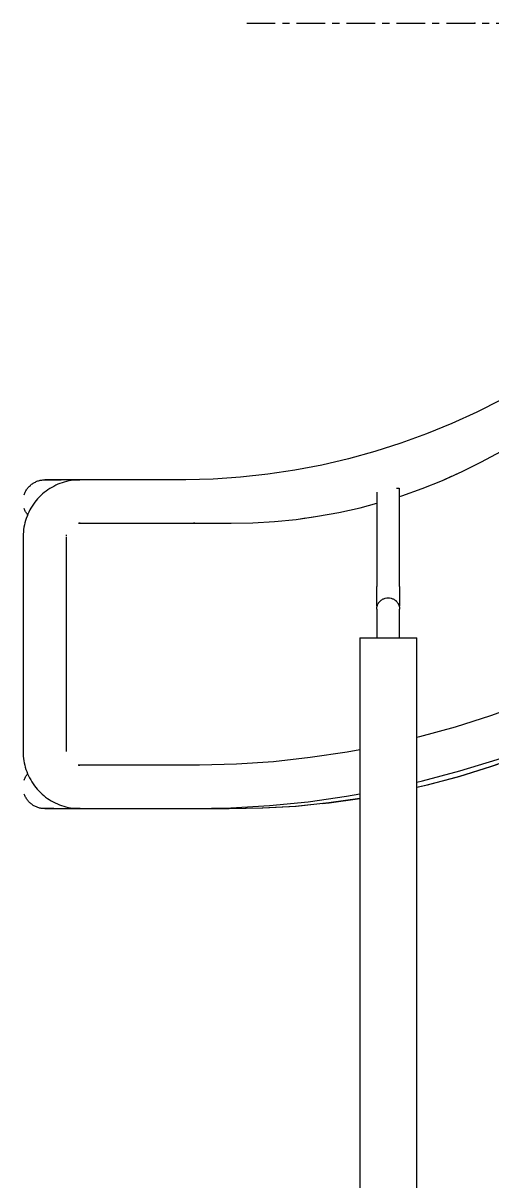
# Model space of a CAD drawing. Header units: millimetres. Extents: x 652937 to 1670132, y 1473552 to 2851037.
# Drawn here: x 815031 to 815441, y 1513506 to 1514520 of the extents above; entities that cross this region are included whole.
import ezdxf

# ---------------------------------------------------------------- set-up
doc = ezdxf.new("R2010")
doc.units = ezdxf.units.MM
doc.linetypes.add('TA_GL_005.00000', pattern=[13.75, 5, -1.25, 1.25, -1.25, 5])
for name, color, linetype in [('000 - 0_HIDE_OBJ_FRAMING_DEF_SUB_1', 1, 'Continuous'), ('000 - 0_HIDE_OBJ_FRAMING_DEF_SUB_2', 1, 'Continuous'), ('000 - 0_SYM_DWG_GRIDLINE_MAIN_COLOR_251', 251, 'Continuous')]:
    doc.layers.add(name, color=color, linetype=linetype)
doc.styles.add('TA', font='', dxfattribs={"height": 4.5})
doc.styles.get('TA').set_extended_font_data('Cordia New')

# ---------------------------------------------------------------- blocks, each defined once
blk = doc.blocks.new('*U6164')
at = {"layer": '000 - 0_SYM_DWG_GRIDLINE_MAIN_COLOR_251', "linetype": 'ByBlock', "ltscale": 5}
blk.add_line((200, 0), (-30071, 0), dxfattribs=at)
at = {"layer": '000 - 0_SYM_DWG_GRIDLINE_MAIN_COLOR_251', "color": 0}
blk.add_point((0, 0), dxfattribs=at)
at = {"style": 'TA', "flags": 1}
blk.add_attdef('LOCATION', (6, -6), '', height=4.5, rotation=270, dxfattribs=at)
blk = doc.blocks.new('W-1-PP18-ST_ENT3_REV02_20260413-044638_PP18_ENT3_ELE2-DIMS-2')
at = {"color": 6, "linetype": 'TA_GL_005.00000', "rotation": 180}
blk.add_blockref('*U6164', (-7244, 102450), dxfattribs=at)
blk = doc.blocks.new('Railing - RL8A_Post_Start-End_-20961176-ENT 3 ELE-4 Sheet')
at = {"layer": '000 - 0_HIDE_OBJ_FRAMING_DEF_SUB_1', "flags": 128}
for points in [[(174618.5, 101946.5), (174618.5, 101947.2), (174618.5, 101948), (174618.5, 101948.7), (174618.5, 101949.4), (174618.5, 101950.2), (174618.5, 101950.9), (174618.5, 101951.7), (174618.5, 101952.5), (174618.5, 101953.3), (174618.5, 101954.1), (174618.5, 101954.9), (174618.5, 101955.7), (174618.5, 101956.5), (174618.5, 101956.7)], [(174638.5, 101956.7), (174638.5, 101955.9), (174638.5, 101955.1), (174638.5, 101954.3), (174638.5, 101953.5), (174638.5, 101952.7), (174638.5, 101951.9), (174638.5, 101951.1), (174638.5, 101950.4), (174638.5, 101949.6), (174638.5, 101948.9), (174638.5, 101948.1), (174638.5, 101947.4), (174638.5, 101946.7)], [(174618.5, 101939.3), (174618.5, 101939.7), (174618.5, 101940.2), (174618.5, 101940.6), (174618.5, 101941.1), (174618.5, 101941.6)], [(174638.5, 101941.8), (174638.5, 101941.3), (174638.5, 101940.8), (174638.5, 101940.3), (174638.5, 101939.8)]]:
    blk.add_lwpolyline(points, dxfattribs=at)
blk = doc.blocks.new('Railing - Railing-19040147-ENT 3 ELE-4 Sheet')
blk.add_blockref('Railing - RL8A_Post_Start-End_-20961176-ENT 3 ELE-4 Sheet', (0, 0))
blk = doc.blocks.new('DPA_TYP_RL8_Handrail - RL8A_300Tx175R-21111468-ENT 3 ELE-4 Sheet')
at = {"layer": '000 - 0_HIDE_OBJ_FRAMING_DEF_SUB_1'}
for p, q in [((174446.2, 102050), (174358.5, 102050)), ((174358.5, 102012), (174446.2, 102012)), ((174308.5, 102000), (174308.5, 101812)), ((174346.5, 101812), (174346.5, 102000)), ((174456.5, 101800), (174358.5, 101800)), ((174358.5, 101762), (174456.5, 101762))]:
    blk.add_line(p, q, dxfattribs=at)
at = {"layer": '000 - 0_HIDE_OBJ_FRAMING_DEF_SUB_1', "flags": 128}
for points in [[(174748.6, 102131.7), (174727.6, 102120.1), (174706.2, 102109.2), (174684.4, 102099.3), (174662.1, 102090.2), (174639.6, 102082), (174616.7, 102074.7), (174593.6, 102068.4), (174570.2, 102062.9), (174546.6, 102058.5), (174522.9, 102054.9), (174499, 102052.3), (174475.1, 102050.7), (174451.1, 102050), (174446.2, 102050)], [(174358.5, 102050), (174356.5, 102050), (174354.5, 102049.8), (174352.5, 102049.6), (174350.5, 102049.4), (174348.5, 102049), (174346.6, 102048.6), (174344.6, 102048.1), (174342.7, 102047.5), (174340.8, 102046.8), (174339, 102046.1), (174337.2, 102045.2), (174335.4, 102044.3), (174333.6, 102043.4), (174331.9, 102042.4), (174330.2, 102041.3), (174328.6, 102040.1), (174327, 102038.9), (174325.5, 102037.6), (174324, 102036.2), (174322.6, 102034.8), (174321.2, 102033.4), (174319.9, 102031.9), (174318.7, 102030.3), (174317.5, 102028.7), (174316.4, 102027), (174315.3, 102025.3), (174314.4, 102023.6), (174313.5, 102021.8), (174312.6, 102020), (174311.9, 102018.1), (174311.2, 102016.2), (174310.6, 102014.3), (174310, 102012.4), (174309.6, 102010.5), (174309.2, 102008.5), (174308.9, 102006.5), (174308.7, 102004.5), (174308.5, 102002.5), (174308.5, 102000.5), (174308.5, 102000)], [(174858.5, 101906.6), (174837.3, 101894.8), (174808.3, 101880.2), (174778.8, 101866.7), (174748.7, 101854.4), (174718.2, 101843.3), (174687.2, 101833.5), (174655.9, 101824.9), (174653.5, 101824.3)], [(174653.5, 101785.2), (174658.6, 101786.4), (174691.4, 101795.1), (174723.9, 101805.1), (174756, 101816.5), (174787.5, 101829.1), (174818.6, 101843), (174849, 101858.1), (174858.5, 101863.2)], [(174308.5, 101812), (174308.5, 101810), (174308.6, 101808), (174308.8, 101806), (174309.1, 101804), (174309.5, 101802.1), (174309.9, 101800.1), (174310.4, 101798.2), (174311, 101796.3), (174311.7, 101794.4), (174312.4, 101792.5), (174313.2, 101790.7), (174314.1, 101788.9), (174315.1, 101787.2), (174316.1, 101785.4), (174317.2, 101783.8), (174318.4, 101782.1), (174319.6, 101780.6), (174320.9, 101779), (174322.2, 101777.6), (174323.6, 101776.1), (174325.1, 101774.8), (174326.6, 101773.5), (174328.2, 101772.2), (174329.8, 101771), (174331.4, 101769.9), (174333.1, 101768.9), (174334.9, 101767.9), (174336.7, 101767), (174338.5, 101766.2), (174340.3, 101765.4), (174342.2, 101764.7), (174344.1, 101764.1), (174346, 101763.6), (174348, 101763.1), (174350, 101762.7), (174351.9, 101762.4), (174353.9, 101762.2), (174355.9, 101762.1), (174357.9, 101762), (174358.5, 101762)], [(174603.6, 101813.6), (174592.4, 101811.4), (174560.2, 101806.7), (174527.9, 101803.1), (174495.5, 101800.9), (174463.1, 101800), (174456.5, 101800)], [(174456.5, 101762), (174490.5, 101762.7), (174524.4, 101764.7), (174558.3, 101768.1), (174591.9, 101772.9), (174603.6, 101775)]]:
    blk.add_lwpolyline(points, dxfattribs=at)
blk = doc.blocks.new('DPA_TYP_RL8_Handrail - RL8A_300Tx175R-21111523-ENT 3 ELE-4 Sheet')
at = {"layer": '000 - 0_HIDE_OBJ_FRAMING_DEF_SUB_1', "flags": 128}
for points in [[(174346.5, 102001), (174346.6, 102001.4), (174346.6, 102001.9)], [(174357.5, 101800), (174357, 101800.1), (174356.6, 101800.2)]]:
    blk.add_lwpolyline(points, dxfattribs=at)
blk = doc.blocks.new('DPA_TYP_RL10_Handrail - RL10_300Tx175R-21111166-ENT 3 ELE-4 Sheet')
at = {"layer": '000 - 0_HIDE_OBJ_FRAMING_DEF_SUB_1'}
for p, q in [((174356.9, 102012), (174358.1, 102012)), ((174358.5, 102012), (174357.2, 102012)), ((174446.2, 102012), (174458.5, 102012)), ((174458.5, 102012.6), (174458.5, 102012)), ((174458.5, 102012), (174458.5, 102012.6)), ((174458.5, 102012), (174490.8, 102012)), ((174356.9, 101800), (174358.1, 101800)), ((174358.5, 101800), (174357.2, 101800)), ((174456.5, 101762), (174458.5, 101762)), ((174458.5, 101762), (174488.8, 101762))]:
    blk.add_line(p, q, dxfattribs=at)
at = {"layer": '000 - 0_HIDE_OBJ_FRAMING_DEF_SUB_1', "flags": 128}
for points in [[(174638.4, 102035.5), (174640.4, 102036.1), (174658.3, 102042.5), (174676, 102049.5), (174693.3, 102057.3), (174710.4, 102065.7), (174727.1, 102074.9), (174743.4, 102084.6), (174745, 102085.6)], [(174688, 102054.9), (174693.3, 102057.3), (174710.4, 102065.7), (174727.1, 102074.9), (174743.4, 102084.6), (174745, 102085.6)], [(174309.4, 102037), (174309.7, 102037.7), (174310, 102038.4), (174310.3, 102039.1), (174310.6, 102039.8), (174311, 102040.4), (174311.4, 102041.1), (174311.8, 102041.7), (174312.2, 102042.3), (174312.7, 102042.9), (174313.2, 102043.5), (174313.7, 102044.1), (174314.2, 102044.6), (174314.8, 102045.1), (174315.3, 102045.6), (174315.9, 102046.1), (174316.6, 102046.6), (174317.2, 102047), (174317.8, 102047.4), (174318.5, 102047.8), (174319.2, 102048.1), (174319.9, 102048.4), (174320.6, 102048.7), (174321.3, 102049), (174322, 102049.2), (174322.7, 102049.4), (174323.5, 102049.6), (174324.2, 102049.7), (174325, 102049.8), (174325.7, 102049.9), (174326.5, 102050), (174327.3, 102050), (174327.5, 102050)], [(174327.5, 102050), (174327.5, 102050), (174327.6, 102050), (174327.7, 102050), (174327.9, 102050), (174328.1, 102050), (174328.3, 102050), (174328.7, 102050), (174329, 102050), (174329.4, 102050), (174329.9, 102050), (174330.4, 102050), (174331, 102050), (174331.6, 102050), (174332.2, 102050), (174332.9, 102050), (174333.6, 102050), (174334.4, 102050), (174335.1, 102050), (174336, 102050), (174336.9, 102050), (174337.8, 102050), (174338.7, 102050), (174339.7, 102050), (174340.7, 102050), (174341.7, 102050)], [(174358.5, 102050), (174357.2, 102050), (174356, 102050), (174354.7, 102050), (174353.5, 102050), (174352.3, 102050), (174351.1, 102050), (174349.9, 102050), (174348.7, 102050), (174347.5, 102050), (174346.4, 102050), (174345.3, 102050), (174344.1, 102050), (174343.1, 102050), (174342, 102050), (174341, 102050), (174339.9, 102050), (174339, 102050), (174338, 102050), (174337.1, 102050), (174336.2, 102050), (174335.4, 102050), (174334.6, 102050), (174333.8, 102050), (174333.1, 102050), (174332.4, 102050), (174331.7, 102050), (174331.1, 102050), (174330.6, 102050), (174330, 102050), (174329.6, 102050), (174329.1, 102050), (174328.8, 102050), (174328.4, 102050), (174328.1, 102050), (174327.9, 102050), (174327.7, 102050), (174327.6, 102050), (174327.5, 102050), (174327.5, 102050)], [(174350.8, 102050), (174352, 102050), (174353.2, 102050), (174354.4, 102050), (174355.6, 102050), (174356.9, 102050), (174358.1, 102050)], [(174638.4, 102035.5), (174640.4, 102036.1), (174658.3, 102042.5), (174676, 102049.5), (174684.1, 102053.2)], [(174490.8, 102012), (174509.8, 102012.4), (174528.8, 102013.5), (174547.7, 102015.4), (174566.5, 102018.1), (174585.2, 102021.5), (174603.8, 102025.6), (174618.5, 102029.5)], [(174559.6, 102017.1), (174566.5, 102018.1), (174585.2, 102021.5), (174603.8, 102025.6), (174618.5, 102029.5)], [(174312.8, 102018.9), (174312.3, 102019.5), (174311.9, 102020.1), (174311.5, 102020.7), (174311.1, 102021.4), (174310.7, 102022), (174310.4, 102022.7), (174310, 102023.4), (174309.7, 102024.1), (174309.5, 102024.8)], [(174490.8, 102012), (174509.8, 102012.4), (174528.8, 102013.5), (174547.7, 102015.4), (174556.4, 102016.6)], [(174653.5, 101780.9), (174662.9, 101783), (174691.2, 101790.5), (174719.1, 101799.2), (174746.7, 101808.9), (174773.9, 101819.8), (174800.7, 101831.7), (174826.9, 101844.7), (174852.6, 101858.8), (174858.5, 101862.3)], [(174653.5, 101780.8), (174662.6, 101782.9), (174690.7, 101790.3), (174718.5, 101798.9), (174724.7, 101801.1)], [(174309.4, 101787), (174309.7, 101787.7), (174310, 101788.4), (174310.3, 101789.1), (174310.6, 101789.8), (174311, 101790.4), (174311.4, 101791.1), (174311.8, 101791.7), (174312.2, 101792.3)], [(174327.5, 101762), (174326.7, 101762), (174325.9, 101762.1), (174325.2, 101762.1), (174324.4, 101762.2), (174323.7, 101762.4), (174322.9, 101762.5), (174322.2, 101762.7), (174321.5, 101763), (174320.8, 101763.2), (174320.1, 101763.5), (174319.4, 101763.8), (174318.7, 101764.1), (174318, 101764.5), (174317.4, 101764.9), (174316.7, 101765.3), (174316.1, 101765.8), (174315.5, 101766.2), (174314.9, 101766.7), (174314.4, 101767.2), (174313.8, 101767.8), (174313.3, 101768.3), (174312.8, 101768.9), (174312.3, 101769.5), (174311.9, 101770.1), (174311.5, 101770.7), (174311.1, 101771.4), (174310.7, 101772), (174310.4, 101772.7), (174310, 101773.4), (174309.7, 101774.1), (174309.5, 101774.8)], [(174488.8, 101762), (174518.1, 101762.6), (174547.3, 101764.3), (174576.5, 101767.3), (174603.6, 101771.1)], [(174489.6, 101762), (174518.7, 101762.6), (174547.8, 101764.3), (174568.6, 101766.4)], [(174570.5, 101766.6), (174576.7, 101767.2), (174603.6, 101771)], [(174335.4, 101762), (174334.6, 101762), (174333.8, 101762), (174333.1, 101762), (174332.4, 101762), (174331.7, 101762), (174331.1, 101762), (174330.6, 101762), (174330, 101762), (174329.6, 101762), (174329.1, 101762), (174328.8, 101762), (174328.4, 101762), (174328.1, 101762), (174327.9, 101762), (174327.7, 101762), (174327.6, 101762), (174327.5, 101762), (174327.5, 101762)], [(174327.5, 101762), (174327.5, 101762), (174327.6, 101762), (174327.7, 101762), (174327.9, 101762), (174328.1, 101762), (174328.3, 101762), (174328.7, 101762), (174329, 101762), (174329.4, 101762), (174329.9, 101762), (174330.4, 101762), (174331, 101762), (174331.6, 101762), (174332.2, 101762), (174332.9, 101762), (174333.6, 101762), (174334.4, 101762), (174335.1, 101762), (174336, 101762), (174336.9, 101762), (174337.8, 101762), (174338.7, 101762), (174339.7, 101762), (174340.7, 101762), (174341.7, 101762), (174342.8, 101762), (174343.8, 101762), (174344.9, 101762), (174346.1, 101762), (174347.2, 101762), (174348.4, 101762), (174349.6, 101762), (174350.8, 101762), (174352, 101762), (174353.2, 101762), (174354.4, 101762), (174355.6, 101762), (174356.9, 101762), (174358.1, 101762)], [(174358.5, 101762), (174357.2, 101762), (174356, 101762), (174354.7, 101762), (174353.5, 101762), (174352.3, 101762), (174351.1, 101762), (174349.9, 101762), (174348.7, 101762), (174347.5, 101762), (174347.4, 101762)]]:
    blk.add_lwpolyline(points, dxfattribs=at)
blk = doc.blocks.new('Railing - RL8A_Post_Start-End_-V180-ENT 3 ELE-4 Sheet')
at = {"layer": '000 - 0_HIDE_OBJ_FRAMING_DEF_SUB_1'}
for p, q in [((174618.5, 102039.2), (174618.5, 101956.7)), ((174635.8, 102042.7), (174638.1, 102042.7)), ((174638.5, 101956.7), (174638.5, 102042.7)), ((174618.5, 101936.7), (174618.5, 101911.7)), ((174638.5, 101911.7), (174638.5, 101936.7)), ((174603.5, 101911.7), (174603.5, 101155)), ((174603.5, 101911.7), (174628.5, 101911.7)), ((174628.5, 101911.7), (174653.5, 101911.7)), ((174653.5, 101155), (174653.5, 101911.7))]:
    blk.add_line(p, q, dxfattribs=at)
at = {"layer": '000 - 0_HIDE_OBJ_FRAMING_DEF_SUB_1', "flags": 128}
for points in [[(174618.5, 101939.3), (174618.5, 101939.7), (174618.5, 101940.2), (174618.5, 101940.6), (174618.5, 101941.1), (174618.5, 101941.6), (174618.5, 101942.2), (174618.5, 101942.7), (174618.5, 101943.3), (174618.5, 101943.9), (174618.5, 101944.6), (174618.5, 101945.2), (174618.5, 101945.9), (174618.5, 101946.5), (174618.5, 101947.2), (174618.5, 101948), (174618.5, 101948.7), (174618.5, 101949.4), (174618.5, 101950.2), (174618.5, 101950.9), (174618.5, 101951.7), (174618.5, 101952.5), (174618.5, 101953.3), (174618.5, 101954.1), (174618.5, 101954.9), (174618.5, 101955.7), (174618.5, 101956.5), (174618.5, 101956.7)], [(174638.5, 101956.7), (174638.5, 101955.9), (174638.5, 101955.1), (174638.5, 101954.3), (174638.5, 101953.5), (174638.5, 101952.7), (174638.5, 101951.9), (174638.5, 101951.1), (174638.5, 101950.4), (174638.5, 101949.6), (174638.5, 101948.9), (174638.5, 101948.1), (174638.5, 101947.4), (174638.5, 101946.7), (174638.5, 101946), (174638.5, 101945.4), (174638.5, 101944.7), (174638.5, 101944.1), (174638.5, 101943.5), (174638.5, 101942.9), (174638.5, 101942.3), (174638.5, 101941.8), (174638.5, 101941.3), (174638.5, 101940.8), (174638.5, 101940.3), (174638.5, 101939.8), (174638.5, 101939.4)]]:
    blk.add_lwpolyline(points, dxfattribs=at)
at = {"layer": '000 - 0_HIDE_OBJ_FRAMING_DEF_SUB_1'}
blk.add_open_spline([(174618.5, 101936.7), (174618.5, 101937.5), (174618.6, 101938.8), (174619.2, 101940.5), (174619.7, 101941.5), (174620.1, 101942.2), (174620.7, 101942.9), (174621.2, 101943.6), (174621.9, 101944.2), (174622.5, 101944.7), (174623.5, 101945.4), (174624.6, 101945.9), (174626.3, 101946.5), (174628.5, 101946.8), (174630.6, 101946.5), (174632.3, 101945.9), (174633.5, 101945.4), (174634.4, 101944.7), (174635.1, 101944.2), (174635.7, 101943.6), (174636.4, 101942.8), (174637, 101941.9), (174637.4, 101941.1), (174637.8, 101940.3), (174638.3, 101938.8), (174638.5, 101937.5), (174638.5, 101936.7)], degree=3, knots=[0, 0, 0, 0, 0.083333, 0.125, 0.166667, 0.1875, 0.208333, 0.25, 0.270833, 0.291667, 0.333333, 0.375, 0.416667, 0.5, 0.583333, 0.625, 0.666667, 0.708333, 0.729167, 0.75, 0.791667, 0.833333, 0.854167, 0.875, 0.916667, 1, 1, 1, 1], dxfattribs=at)
blk = doc.blocks.new('Railing - Railing-22272601-ENT 3 ELE-4 Sheet')
at = {"layer": '000 - 0_HIDE_OBJ_FRAMING_DEF_SUB_2'}
blk.add_blockref('Railing - RL8A_Post_Start-End_-V180-ENT 3 ELE-4 Sheet', (0, 0), dxfattribs=at)
blk = doc.blocks.new('C-1-PP18-AR-2341-02-C_20260414-001432_PP18_ENT3_EX_ELE4')
at = {"layer": '000 - 0_HIDE_OBJ_FRAMING_DEF_SUB_1'}
for name in ['DPA_TYP_RL8_Handrail - RL8A_300Tx175R-21111468-ENT 3 ELE-4 Sheet', 'DPA_TYP_RL10_Handrail - RL10_300Tx175R-21111166-ENT 3 ELE-4 Sheet', 'DPA_TYP_RL8_Handrail - RL8A_300Tx175R-21111523-ENT 3 ELE-4 Sheet', 'Railing - Railing-22272601-ENT 3 ELE-4 Sheet', 'Railing - Railing-19040147-ENT 3 ELE-4 Sheet']:
    blk.add_blockref(name, (-181948.5, 0), dxfattribs=at)

msp = doc.modelspace()

# ---------------------------------------------------------------- block references
at = {"color": 6}
msp.add_blockref('W-1-PP18-ST_ENT3_REV02_20260413-044638_PP18_ENT3_ELE2-DIMS-2', (822670.5264, 1412070.4203), dxfattribs=at)

# ---------------------------------------------------------------- next in the draw order: block references
msp.add_blockref('C-1-PP18-AR-2341-02-C_20260414-001432_PP18_ENT3_EX_ELE4', (822670.5264, 1412070.4203))

doc.saveas('drawing.dxf')
